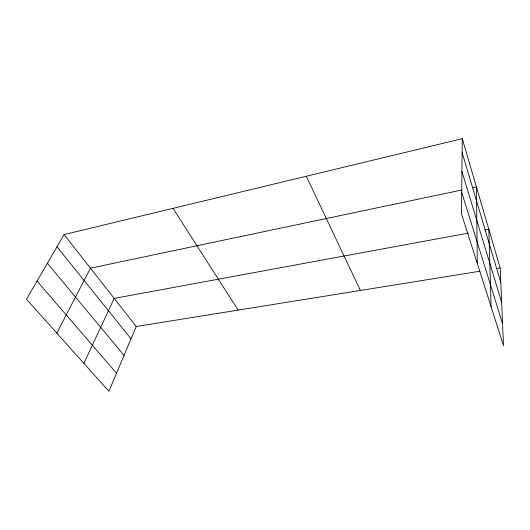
<?xml version="1.0" encoding="UTF-8"?>
<svg xmlns="http://www.w3.org/2000/svg" width="530" height="530" viewBox="0 0 530 530"><rect width="100%" height="100%" fill="white"/><g stroke="black" fill="none" stroke-linecap="round" stroke-linejoin="round"><path stroke-width="0.79" d="M462.286 138.681L461.458 213.782L503.5 345.673L500.174 267.981L462.286 138.681L64.077 234.571L26.5 299.258L108.902 391.319L136.236 326.5L479.988 271.227M83.886 363.368L114.182 298.397L468.56 233.074M56.816 333.125L90.458 268.18L461.928 189.972M472.396 187.772L476.424 186.924L477.305 263.503M484.791 230.08L488.852 229.331L491.078 306.711M496.14 268.63L500.174 267.981M37.047 281.099L116.527 373.246M47.408 263.271L124.047 355.411M56.995 246.768L131.042 338.816M64.077 234.571L136.236 326.5M173.025 208.336L238.149 310.116M306.287 176.252L360.374 290.46M461.696 192.257L502.559 323.671M461.928 171.468L501.638 302.213M462.133 152.514L500.797 282.483"/></g></svg>
